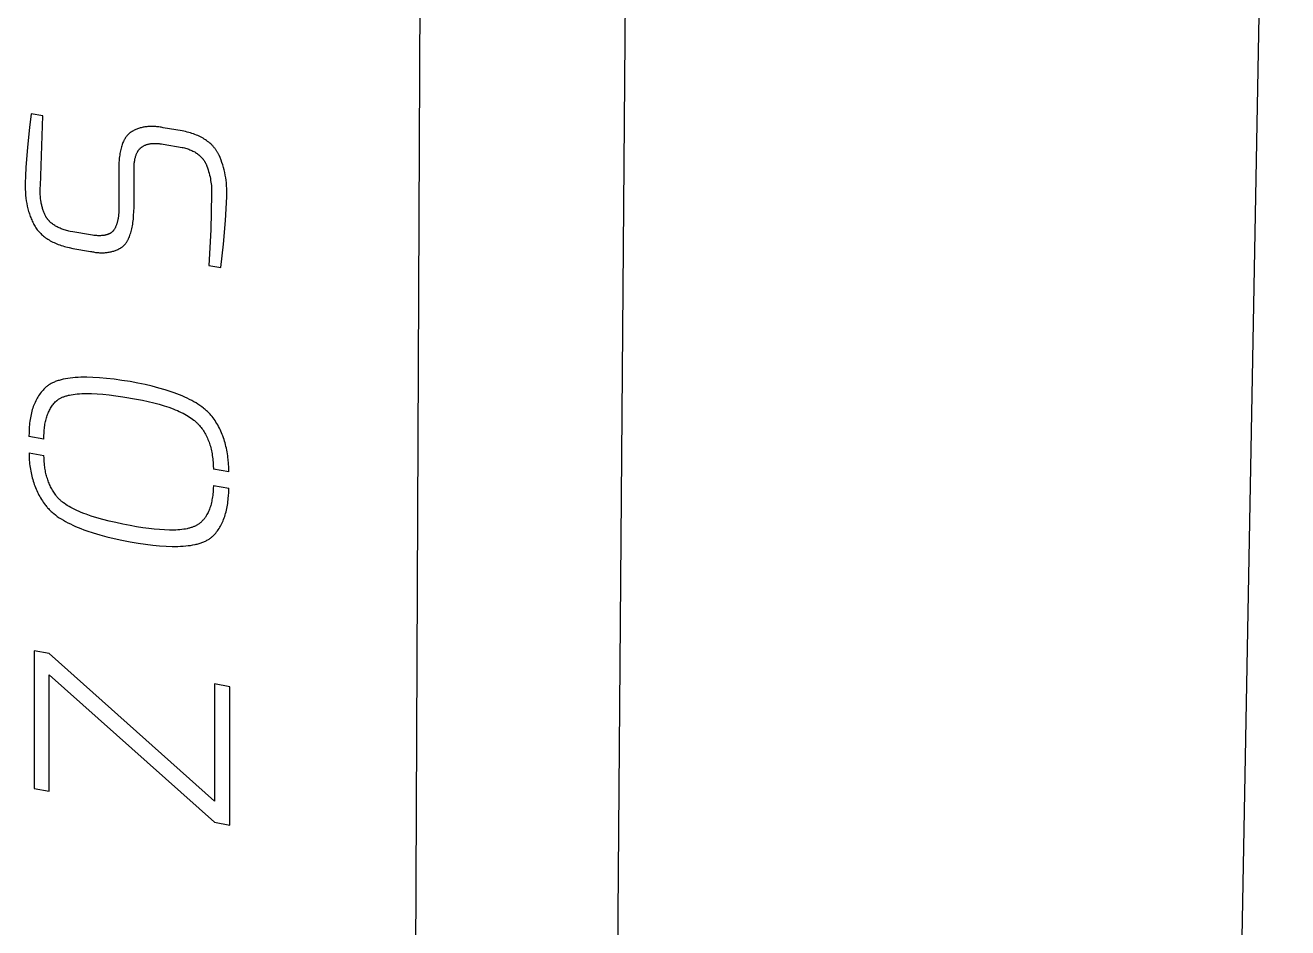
# Model space of a CAD drawing. Header units: millimetres. Extents: x 974 to 5700, y -47 to 3256.
# Drawn here: x 2506.2 to 2822.3, y 695.8 to 921.9 of the extents above; entities that cross this region are included whole.
import ezdxf

# ---------------------------------------------------------------- set-up
doc = ezdxf.new("R2010")
doc.units = ezdxf.units.MM
doc.header["$MEASUREMENT"] = 0
doc.layers.add('Domyslna', color=7, linetype='Continuous', true_color=0x000000)
doc.layers.add('Utwórz2D linie widoczne', color=7, linetype='Continuous', true_color=0x000000)

msp = doc.modelspace()

# ---------------------------------------------------------------- linework, layer by layer
at = {"layer": 'Domyslna'}
for p, q in [((2652.76, 462.85), (2658.97, 1238.31)), ((2606.34, 1234.64), (2602.79, 456.56))]:
    msp.add_line(p, q, dxfattribs=at)
at = {"layer": 'Utwórz2D linie widoczne'}
for p, q in [((2822.26, 1312.18), (2808.82, 590.01)), ((2507.63, 899.71), (2507.23, 896.3)), ((2510.56, 899.23), (2507.63, 899.71)), ((2509.97, 881.71), (2510.56, 899.23)), ((2507.23, 896.3), (2506.75, 891.37)), ((2531.91, 894.53), (2531.83, 894.45)), ((2532, 894.62), (2531.91, 894.53)), ((2532.09, 894.7), (2532, 894.62)), ((2532.17, 894.78), (2532.09, 894.7)), ((2532.26, 894.86), (2532.17, 894.78)), ((2532.35, 894.93), (2532.26, 894.86)), ((2532.45, 895.01), (2532.35, 894.93)), ((2532.54, 895.08), (2532.45, 895.01)), ((2532.64, 895.14), (2532.54, 895.08)), ((2532.74, 895.21), (2532.64, 895.14)), ((2532.83, 895.27), (2532.74, 895.21)), ((2532.93, 895.33), (2532.83, 895.27)), ((2533.04, 895.39), (2532.93, 895.33)), ((2533.24, 895.49), (2533.04, 895.39)), ((2533.45, 895.6), (2533.24, 895.49)), ((2533.66, 895.69), (2533.45, 895.6)), ((2533.88, 895.79), (2533.66, 895.69)), ((2534.09, 895.87), (2533.88, 895.79)), ((2534.31, 895.96), (2534.09, 895.87)), ((2534.53, 896.03), (2534.31, 895.96)), ((2534.75, 896.1), (2534.53, 896.03)), ((2534.97, 896.17), (2534.75, 896.1)), ((2535.2, 896.23), (2534.97, 896.17)), ((2535.43, 896.29), (2535.2, 896.23)), ((2535.66, 896.34), (2535.43, 896.29)), ((2535.89, 896.38), (2535.66, 896.34)), ((2536.13, 896.42), (2535.89, 896.38)), ((2536.36, 896.45), (2536.13, 896.42)), ((2536.6, 896.48), (2536.36, 896.45)), ((2536.85, 896.51), (2536.6, 896.48)), ((2537.09, 896.53), (2536.85, 896.51)), ((2537.34, 896.54), (2537.09, 896.53)), ((2537.58, 896.55), (2537.34, 896.54)), ((2537.83, 896.55), (2537.58, 896.55)), ((2538.09, 896.55), (2537.83, 896.55)), ((2538.34, 896.54), (2538.09, 896.55)), ((2538.6, 896.53), (2538.34, 896.54)), ((2538.86, 896.51), (2538.6, 896.53)), ((2539.12, 896.49), (2538.86, 896.51)), ((2539.38, 896.46), (2539.12, 896.49)), ((2539.65, 896.42), (2539.38, 896.46)), ((2539.91, 896.38), (2539.65, 896.42)), ((2540.18, 896.34), (2539.91, 896.38)), ((2540.73, 896.23), (2540.18, 896.34)), ((2545.42, 895.45), (2540.73, 896.23)), ((2545.86, 895.36), (2545.42, 895.45)), ((2546.29, 895.26), (2545.86, 895.36)), ((2546.71, 895.16), (2546.29, 895.26)), ((2547.12, 895.05), (2546.71, 895.16)), ((2547.52, 894.93), (2547.12, 895.05)), ((2547.91, 894.81), (2547.52, 894.93)), ((2548.29, 894.68), (2547.91, 894.81)), ((2548.66, 894.54), (2548.29, 894.68)), ((2549.02, 894.4), (2548.66, 894.54)), ((2506.75, 891.37), (2506.35, 886.28)), ((2530.23, 891.41), (2530.15, 891.09)), ((2530.33, 891.71), (2530.23, 891.41)), ((2530.43, 892), (2530.33, 891.71)), ((2530.53, 892.28), (2530.43, 892)), ((2530.64, 892.56), (2530.53, 892.28)), ((2530.76, 892.82), (2530.64, 892.56)), ((2530.82, 892.94), (2530.76, 892.82)), ((2530.88, 893.07), (2530.82, 892.94)), ((2530.94, 893.19), (2530.88, 893.07)), ((2531.01, 893.31), (2530.94, 893.19)), ((2531.08, 893.43), (2531.01, 893.31)), ((2531.15, 893.54), (2531.08, 893.43)), ((2531.22, 893.65), (2531.15, 893.54)), ((2531.29, 893.76), (2531.22, 893.65)), ((2531.36, 893.86), (2531.29, 893.76)), ((2531.43, 893.97), (2531.36, 893.86)), ((2531.51, 894.07), (2531.43, 893.97)), ((2531.59, 894.17), (2531.51, 894.07)), ((2531.67, 894.26), (2531.59, 894.17)), ((2531.75, 894.36), (2531.67, 894.26)), ((2531.83, 894.45), (2531.75, 894.36)), ((2535.29, 891.36), (2535.35, 891.4)), ((2535.35, 891.4), (2535.47, 891.48)), ((2535.47, 891.48), (2535.59, 891.56)), ((2535.59, 891.56), (2535.72, 891.64)), ((2535.72, 891.64), (2535.85, 891.71)), ((2535.85, 891.71), (2535.98, 891.77)), ((2535.98, 891.77), (2536.12, 891.84)), ((2536.12, 891.84), (2536.26, 891.89)), ((2536.26, 891.89), (2536.4, 891.95)), ((2536.4, 891.95), (2536.55, 892)), ((2536.55, 892), (2536.7, 892.05)), ((2536.7, 892.05), (2536.85, 892.09)), ((2536.85, 892.09), (2537, 892.13)), ((2537, 892.13), (2537.16, 892.16)), ((2537.16, 892.16), (2537.32, 892.2)), ((2537.32, 892.2), (2537.48, 892.22)), ((2537.48, 892.22), (2537.65, 892.25)), ((2537.65, 892.25), (2537.82, 892.27)), ((2537.82, 892.27), (2537.99, 892.28)), ((2537.99, 892.28), (2538.17, 892.3)), ((2538.17, 892.3), (2538.35, 892.3)), ((2538.35, 892.3), (2538.53, 892.31)), ((2538.53, 892.31), (2538.71, 892.31)), ((2538.71, 892.31), (2538.9, 892.31)), ((2538.9, 892.31), (2539.09, 892.3)), ((2539.09, 892.3), (2539.29, 892.29)), ((2539.29, 892.29), (2539.48, 892.27)), ((2539.48, 892.27), (2539.68, 892.25)), ((2539.68, 892.25), (2539.89, 892.23)), ((2539.89, 892.23), (2540.3, 892.17)), ((2540.3, 892.17), (2540.73, 892.1)), ((2540.73, 892.1), (2545.42, 891.32)), ((2549.37, 894.25), (2549.02, 894.4)), ((2549.72, 894.09), (2549.37, 894.25)), ((2550.05, 893.93), (2549.72, 894.09)), ((2550.37, 893.76), (2550.05, 893.93)), ((2550.68, 893.59), (2550.37, 893.76)), ((2550.99, 893.41), (2550.68, 893.59)), ((2551.28, 893.22), (2550.99, 893.41)), ((2551.57, 893.02), (2551.28, 893.22)), ((2551.84, 892.82), (2551.57, 893.02)), ((2552.11, 892.61), (2551.84, 892.82)), ((2552.36, 892.4), (2552.11, 892.61)), ((2552.61, 892.18), (2552.36, 892.4)), ((2552.85, 891.95), (2552.61, 892.18)), ((2552.96, 891.84), (2552.85, 891.95)), ((2553.07, 891.72), (2552.96, 891.84)), ((2553.18, 891.6), (2553.07, 891.72)), ((2553.29, 891.48), (2553.18, 891.6)), ((2553.4, 891.36), (2553.29, 891.48)), ((2529.68, 888.21), (2529.62, 887.39)), ((2529.71, 888.61), (2529.68, 888.21)), ((2529.76, 888.99), (2529.71, 888.61)), ((2529.81, 889.37), (2529.76, 888.99)), ((2529.86, 889.74), (2529.81, 889.37)), ((2529.92, 890.09), (2529.86, 889.74)), ((2529.99, 890.43), (2529.92, 890.09)), ((2530.07, 890.77), (2529.99, 890.43)), ((2530.15, 891.09), (2530.07, 890.77)), ((2533.57, 888.01), (2533.6, 888.22)), ((2533.6, 888.22), (2533.64, 888.42)), ((2533.64, 888.42), (2533.69, 888.62)), ((2533.69, 888.62), (2533.74, 888.81)), ((2533.74, 888.81), (2533.79, 888.99)), ((2533.79, 888.99), (2533.84, 889.17)), ((2533.84, 889.17), (2533.9, 889.35)), ((2533.9, 889.35), (2533.96, 889.52)), ((2533.96, 889.52), (2534.03, 889.68)), ((2534.03, 889.68), (2534.1, 889.84)), ((2534.1, 889.84), (2534.17, 890)), ((2534.17, 890), (2534.21, 890.07)), ((2534.21, 890.07), (2534.25, 890.14)), ((2534.25, 890.14), (2534.29, 890.21)), ((2534.29, 890.21), (2534.33, 890.28)), ((2534.33, 890.28), (2534.37, 890.35)), ((2534.37, 890.35), (2534.42, 890.42)), ((2534.42, 890.42), (2534.46, 890.49)), ((2534.46, 890.49), (2534.51, 890.55)), ((2534.51, 890.55), (2534.55, 890.62)), ((2534.55, 890.62), (2534.6, 890.68)), ((2534.6, 890.68), (2534.65, 890.74)), ((2534.65, 890.74), (2534.69, 890.8)), ((2534.69, 890.8), (2534.74, 890.86)), ((2534.74, 890.86), (2534.79, 890.91)), ((2534.79, 890.91), (2534.84, 890.97)), ((2534.84, 890.97), (2534.9, 891.02)), ((2534.9, 891.02), (2534.95, 891.07)), ((2534.95, 891.07), (2535, 891.12)), ((2535, 891.12), (2535.06, 891.17)), ((2535.06, 891.17), (2535.11, 891.22)), ((2535.11, 891.22), (2535.17, 891.27)), ((2535.17, 891.27), (2535.23, 891.31)), ((2535.23, 891.31), (2535.29, 891.36)), ((2545.42, 891.32), (2545.72, 891.25)), ((2545.72, 891.25), (2546.02, 891.17)), ((2546.02, 891.17), (2546.3, 891.1)), ((2546.3, 891.1), (2546.59, 891.01)), ((2546.59, 891.01), (2546.86, 890.92)), ((2546.86, 890.92), (2547.13, 890.83)), ((2547.13, 890.83), (2547.39, 890.73)), ((2547.39, 890.73), (2547.64, 890.62)), ((2547.64, 890.62), (2547.89, 890.51)), ((2547.89, 890.51), (2548.13, 890.4)), ((2548.13, 890.4), (2548.36, 890.28)), ((2548.36, 890.28), (2548.59, 890.16)), ((2548.59, 890.16), (2548.81, 890.03)), ((2548.81, 890.03), (2549.02, 889.89)), ((2549.02, 889.89), (2549.22, 889.75)), ((2549.22, 889.75), (2549.42, 889.61)), ((2549.42, 889.61), (2549.61, 889.46)), ((2549.61, 889.46), (2549.8, 889.31)), ((2549.8, 889.31), (2549.89, 889.23)), ((2549.89, 889.23), (2549.97, 889.15)), ((2549.97, 889.15), (2550.06, 889.06)), ((2550.06, 889.06), (2550.14, 888.98)), ((2550.14, 888.98), (2550.23, 888.9)), ((2550.23, 888.9), (2550.31, 888.81)), ((2550.31, 888.81), (2550.39, 888.73)), ((2550.39, 888.73), (2550.46, 888.64)), ((2550.46, 888.64), (2550.54, 888.55)), ((2550.54, 888.55), (2550.61, 888.46)), ((2550.61, 888.46), (2550.68, 888.37)), ((2550.68, 888.37), (2550.75, 888.28)), ((2550.75, 888.28), (2550.82, 888.18)), ((2553.5, 891.23), (2553.4, 891.36)), ((2553.6, 891.11), (2553.5, 891.23)), ((2553.7, 890.98), (2553.6, 891.11)), ((2553.79, 890.85), (2553.7, 890.98)), ((2553.89, 890.72), (2553.79, 890.85)), ((2553.98, 890.59), (2553.89, 890.72)), ((2554.07, 890.46), (2553.98, 890.59)), ((2554.15, 890.32), (2554.07, 890.46)), ((2554.23, 890.18), (2554.15, 890.32)), ((2554.32, 890.05), (2554.23, 890.18)), ((2554.39, 889.91), (2554.32, 890.05)), ((2554.47, 889.76), (2554.39, 889.91)), ((2554.54, 889.62), (2554.47, 889.76)), ((2554.62, 889.48), (2554.54, 889.62)), ((2554.68, 889.33), (2554.62, 889.48)), ((2554.95, 888.74), (2554.68, 889.33)), ((2555.19, 888.14), (2554.95, 888.74)), ((2506.35, 886.28), (2506.23, 884.17)), ((2529.62, 887.39), (2529.59, 886.52)), ((2529.59, 886.52), (2529.59, 876.78)), ((2533.4, 885.88), (2533.41, 886.39)), ((2533.4, 876.28), (2533.4, 885.88)), ((2533.41, 886.39), (2533.44, 886.88)), ((2533.44, 886.88), (2533.46, 887.12)), ((2533.46, 887.12), (2533.48, 887.35)), ((2533.48, 887.35), (2533.5, 887.57)), ((2533.5, 887.57), (2533.53, 887.79)), ((2533.53, 887.79), (2533.57, 888.01)), ((2550.82, 888.18), (2550.89, 888.09)), ((2550.89, 888.09), (2550.95, 887.99)), ((2550.95, 887.99), (2551.02, 887.89)), ((2551.02, 887.89), (2551.08, 887.79)), ((2551.08, 887.79), (2551.14, 887.69)), ((2551.14, 887.69), (2551.2, 887.59)), ((2551.2, 887.59), (2551.25, 887.49)), ((2551.25, 887.49), (2551.31, 887.39)), ((2551.31, 887.39), (2551.36, 887.28)), ((2551.36, 887.28), (2551.41, 887.17)), ((2551.41, 887.17), (2551.46, 887.07)), ((2551.46, 887.07), (2551.51, 886.96)), ((2551.51, 886.96), (2551.55, 886.85)), ((2551.55, 886.85), (2551.64, 886.62)), ((2551.64, 886.62), (2551.8, 886.17)), ((2551.8, 886.17), (2551.95, 885.72)), ((2551.95, 885.72), (2552.09, 885.27)), ((2552.09, 885.27), (2552.21, 884.83)), ((2555.41, 887.53), (2555.19, 888.14)), ((2555.62, 886.91), (2555.41, 887.53)), ((2555.81, 886.29), (2555.62, 886.91)), ((2555.97, 885.66), (2555.81, 886.29)), ((2556.12, 885.02), (2555.97, 885.66)), ((2506.18, 882.35), (2506.17, 881.57)), ((2506.23, 884.17), (2506.18, 882.35)), ((2552.21, 884.83), (2552.33, 884.38)), ((2552.33, 884.38), (2552.43, 883.94)), ((2552.43, 883.94), (2552.52, 883.5)), ((2552.52, 883.5), (2552.59, 883.05)), ((2552.59, 883.05), (2552.66, 882.62)), ((2552.66, 882.62), (2552.71, 882.18)), ((2552.71, 882.18), (2552.76, 881.74)), ((2556.26, 884.37), (2556.12, 885.02)), ((2556.37, 883.72), (2556.26, 884.37)), ((2556.46, 883.06), (2556.37, 883.72)), ((2556.54, 882.39), (2556.46, 883.06)), ((2556.59, 881.72), (2556.54, 882.39)), ((2506.17, 881.57), (2506.18, 880.82)), ((2506.18, 880.82), (2506.21, 880.07)), ((2506.21, 880.07), (2506.27, 879.34)), ((2506.27, 879.34), (2506.34, 878.62)), ((2509.92, 880.6), (2509.94, 881.15)), ((2509.92, 880.06), (2509.92, 880.6)), ((2509.94, 879.54), (2509.92, 880.06)), ((2509.94, 881.15), (2509.97, 881.71)), ((2509.97, 879.02), (2509.94, 879.54)), ((2510.01, 878.52), (2509.97, 879.02)), ((2552.79, 879.59), (2552.62, 870.64)), ((2552.76, 881.74), (2552.79, 881.31)), ((2552.79, 881.31), (2552.81, 880.87)), ((2552.81, 880.01), (2552.79, 879.59)), ((2552.81, 880.87), (2552.82, 880.44)), ((2552.82, 880.44), (2552.81, 880.01)), ((2556.33, 873.01), (2556.63, 878.94)), ((2556.63, 881.03), (2556.59, 881.72)), ((2556.65, 880.34), (2556.63, 881.03)), ((2556.63, 878.94), (2556.65, 879.65)), ((2556.65, 879.65), (2556.65, 880.34)), ((2506.34, 878.62), (2506.43, 877.92)), ((2506.43, 877.92), (2506.55, 877.24)), ((2506.55, 877.24), (2506.68, 876.57)), ((2506.68, 876.57), (2506.84, 875.91)), ((2506.84, 875.91), (2506.92, 875.59)), ((2506.92, 875.59), (2507.01, 875.27)), ((2510.07, 878.03), (2510.01, 878.52)), ((2510.14, 877.55), (2510.07, 878.03)), ((2510.18, 877.32), (2510.14, 877.55)), ((2510.23, 877.09), (2510.18, 877.32)), ((2510.28, 876.86), (2510.23, 877.09)), ((2510.33, 876.63), (2510.28, 876.86)), ((2510.39, 876.41), (2510.33, 876.63)), ((2510.45, 876.18), (2510.39, 876.41)), ((2510.51, 875.97), (2510.45, 876.18)), ((2510.58, 875.75), (2510.51, 875.97)), ((2510.65, 875.54), (2510.58, 875.75)), ((2529.59, 876.78), (2529.6, 876.29)), ((2529.6, 876.29), (2529.61, 875.81)), ((2529.61, 875.81), (2529.6, 875.35)), ((2533.37, 875.26), (2533.4, 876.28)), ((2507.01, 875.27), (2507.11, 874.95)), ((2507.11, 874.95), (2507.21, 874.64)), ((2507.21, 874.64), (2507.32, 874.33)), ((2507.32, 874.33), (2507.43, 874.03)), ((2507.43, 874.03), (2507.54, 873.73)), ((2507.54, 873.73), (2507.67, 873.43)), ((2507.67, 873.43), (2507.79, 873.14)), ((2507.79, 873.14), (2507.92, 872.85)), ((2507.92, 872.85), (2508.06, 872.56)), ((2508.06, 872.56), (2508.2, 872.28)), ((2510.73, 875.33), (2510.65, 875.54)), ((2510.81, 875.12), (2510.73, 875.33)), ((2510.89, 874.92), (2510.81, 875.12)), ((2510.97, 874.72), (2510.89, 874.92)), ((2511.06, 874.52), (2510.97, 874.72)), ((2511.16, 874.33), (2511.06, 874.52)), ((2511.26, 874.14), (2511.16, 874.33)), ((2511.31, 874.04), (2511.26, 874.14)), ((2511.36, 873.95), (2511.31, 874.04)), ((2511.41, 873.86), (2511.36, 873.95)), ((2511.47, 873.76), (2511.41, 873.86)), ((2511.53, 873.67), (2511.47, 873.76)), ((2511.58, 873.58), (2511.53, 873.67)), ((2511.65, 873.5), (2511.58, 873.58)), ((2511.71, 873.41), (2511.65, 873.5)), ((2511.77, 873.32), (2511.71, 873.41)), ((2511.84, 873.24), (2511.77, 873.32)), ((2511.91, 873.15), (2511.84, 873.24)), ((2511.98, 873.07), (2511.91, 873.15)), ((2512.05, 872.99), (2511.98, 873.07)), ((2512.12, 872.9), (2512.05, 872.99)), ((2512.2, 872.82), (2512.12, 872.9)), ((2512.28, 872.74), (2512.2, 872.82)), ((2512.35, 872.67), (2512.28, 872.74)), ((2512.43, 872.59), (2512.35, 872.67)), ((2512.6, 872.44), (2512.43, 872.59)), ((2512.77, 872.29), (2512.6, 872.44)), ((2529.21, 872.55), (2529.16, 872.37)), ((2529.25, 872.72), (2529.21, 872.55)), ((2529.3, 872.9), (2529.25, 872.72)), ((2529.34, 873.09), (2529.3, 872.9)), ((2529.38, 873.27), (2529.34, 873.09)), ((2529.41, 873.46), (2529.38, 873.27)), ((2529.44, 873.66), (2529.41, 873.46)), ((2529.5, 874.06), (2529.44, 873.66)), ((2529.54, 874.48), (2529.5, 874.06)), ((2529.58, 874.91), (2529.54, 874.48)), ((2529.6, 875.35), (2529.58, 874.91)), ((2533.07, 872.09), (2533.13, 872.5)), ((2533.13, 872.5), (2533.23, 873.37)), ((2533.23, 873.37), (2533.31, 874.29)), ((2533.31, 874.29), (2533.37, 875.26)), ((2555.84, 867.09), (2556.33, 873.01)), ((2508.2, 872.28), (2508.35, 872)), ((2508.35, 872), (2508.5, 871.73)), ((2508.5, 871.73), (2508.66, 871.46)), ((2508.66, 871.46), (2508.83, 871.19)), ((2508.83, 871.19), (2509.01, 870.93)), ((2509.01, 870.93), (2509.19, 870.68)), ((2509.19, 870.68), (2509.39, 870.44)), ((2509.39, 870.44), (2509.59, 870.2)), ((2509.59, 870.2), (2509.81, 869.96)), ((2509.81, 869.96), (2510.03, 869.73)), ((2510.03, 869.73), (2510.26, 869.51)), ((2510.26, 869.51), (2510.5, 869.29)), ((2510.5, 869.29), (2510.75, 869.08)), ((2512.96, 872.15), (2512.77, 872.29)), ((2513.14, 872.01), (2512.96, 872.15)), ((2513.34, 871.87), (2513.14, 872.01)), ((2513.54, 871.74), (2513.34, 871.87)), ((2513.75, 871.61), (2513.54, 871.74)), ((2513.96, 871.49), (2513.75, 871.61)), ((2514.19, 871.37), (2513.96, 871.49)), ((2514.42, 871.25), (2514.19, 871.37)), ((2514.66, 871.14), (2514.42, 871.25)), ((2514.9, 871.04), (2514.66, 871.14)), ((2515.15, 870.93), (2514.9, 871.04)), ((2515.41, 870.83), (2515.15, 870.93)), ((2515.68, 870.74), (2515.41, 870.83)), ((2515.95, 870.65), (2515.68, 870.74)), ((2516.23, 870.56), (2515.95, 870.65)), ((2516.52, 870.48), (2516.23, 870.56)), ((2516.81, 870.4), (2516.52, 870.48)), ((2517.11, 870.33), (2516.81, 870.4)), ((2517.42, 870.26), (2517.11, 870.33)), ((2518.06, 870.13), (2517.42, 870.26)), ((2522.47, 869.38), (2518.06, 870.13)), ((2523.03, 869.3), (2522.47, 869.38)), ((2523.31, 869.26), (2523.03, 869.3)), ((2523.57, 869.24), (2523.31, 869.26)), ((2525.89, 869.27), (2525.69, 869.24)), ((2526.08, 869.3), (2525.89, 869.27)), ((2526.27, 869.34), (2526.08, 869.3)), ((2526.37, 869.37), (2526.27, 869.34)), ((2526.46, 869.39), (2526.37, 869.37)), ((2526.55, 869.41), (2526.46, 869.39)), ((2526.63, 869.44), (2526.55, 869.41)), ((2526.72, 869.47), (2526.63, 869.44)), ((2526.8, 869.49), (2526.72, 869.47)), ((2526.89, 869.52), (2526.8, 869.49)), ((2526.97, 869.56), (2526.89, 869.52)), ((2527.05, 869.59), (2526.97, 869.56)), ((2527.12, 869.62), (2527.05, 869.59)), ((2527.2, 869.66), (2527.12, 869.62)), ((2527.27, 869.69), (2527.2, 869.66)), ((2527.35, 869.73), (2527.27, 869.69)), ((2527.42, 869.77), (2527.35, 869.73)), ((2527.49, 869.81), (2527.42, 869.77)), ((2527.56, 869.85), (2527.49, 869.81)), ((2527.62, 869.9), (2527.56, 869.85)), ((2527.69, 869.94), (2527.62, 869.9)), ((2527.75, 869.99), (2527.69, 869.94)), ((2527.81, 870.04), (2527.75, 869.99)), ((2527.87, 870.09), (2527.81, 870.04)), ((2527.93, 870.14), (2527.87, 870.09)), ((2527.99, 870.19), (2527.93, 870.14)), ((2528.04, 870.24), (2527.99, 870.19)), ((2528.09, 870.3), (2528.04, 870.24)), ((2528.15, 870.35), (2528.09, 870.3)), ((2528.2, 870.41), (2528.15, 870.35)), ((2528.25, 870.47), (2528.2, 870.41)), ((2528.29, 870.53), (2528.25, 870.47)), ((2528.34, 870.59), (2528.29, 870.53)), ((2528.38, 870.65), (2528.34, 870.59)), ((2528.42, 870.72), (2528.38, 870.65)), ((2528.5, 870.85), (2528.42, 870.72)), ((2528.58, 870.99), (2528.5, 870.85)), ((2528.66, 871.12), (2528.58, 870.99)), ((2528.73, 871.27), (2528.66, 871.12)), ((2528.8, 871.41), (2528.73, 871.27)), ((2528.87, 871.57), (2528.8, 871.41)), ((2528.93, 871.72), (2528.87, 871.57)), ((2528.99, 871.88), (2528.93, 871.72)), ((2529.05, 872.04), (2528.99, 871.88)), ((2529.11, 872.2), (2529.05, 872.04)), ((2529.16, 872.37), (2529.11, 872.2)), ((2532.36, 869.23), (2532.47, 869.54)), ((2532.47, 869.54), (2532.57, 869.87)), ((2532.57, 869.87), (2532.67, 870.21)), ((2532.67, 870.21), (2532.76, 870.56)), ((2532.76, 870.56), (2532.84, 870.92)), ((2532.84, 870.92), (2532.92, 871.3)), ((2532.92, 871.3), (2533, 871.69)), ((2533, 871.69), (2533.07, 872.09)), ((2552.62, 870.64), (2552.13, 861.7)), ((2510.75, 869.08), (2511.01, 868.88)), ((2511.01, 868.88), (2511.27, 868.68)), ((2511.27, 868.68), (2511.55, 868.49)), ((2511.55, 868.49), (2511.83, 868.3)), ((2511.83, 868.3), (2512.13, 868.12)), ((2512.13, 868.12), (2512.43, 867.94)), ((2512.43, 867.94), (2512.74, 867.77)), ((2512.74, 867.77), (2513.07, 867.61)), ((2513.07, 867.61), (2513.4, 867.45)), ((2513.4, 867.45), (2513.74, 867.3)), ((2513.74, 867.3), (2514.08, 867.15)), ((2514.08, 867.15), (2514.44, 867.01)), ((2514.44, 867.01), (2514.81, 866.88)), ((2514.81, 866.88), (2515.18, 866.75)), ((2515.18, 866.75), (2515.57, 866.63)), ((2515.57, 866.63), (2515.96, 866.51)), ((2515.96, 866.51), (2516.36, 866.4)), ((2516.36, 866.4), (2516.77, 866.3)), ((2516.77, 866.3), (2517.2, 866.2)), ((2517.2, 866.2), (2518.06, 866.02)), ((2523.83, 869.22), (2523.57, 869.24)), ((2524.09, 869.2), (2523.83, 869.22)), ((2524.34, 869.19), (2524.09, 869.2)), ((2524.58, 869.18), (2524.34, 869.19)), ((2524.81, 869.19), (2524.58, 869.18)), ((2525.04, 869.19), (2524.81, 869.19)), ((2525.26, 869.2), (2525.04, 869.19)), ((2525.48, 869.22), (2525.26, 869.2)), ((2525.69, 869.24), (2525.48, 869.22)), ((2529.99, 866.08), (2530.09, 866.14)), ((2530.09, 866.14), (2530.19, 866.2)), ((2530.19, 866.2), (2530.29, 866.27)), ((2530.29, 866.27), (2530.39, 866.34)), ((2530.39, 866.34), (2530.48, 866.41)), ((2530.48, 866.41), (2530.57, 866.48)), ((2530.57, 866.48), (2530.66, 866.56)), ((2530.66, 866.56), (2530.75, 866.64)), ((2530.75, 866.64), (2530.84, 866.72)), ((2530.84, 866.72), (2530.93, 866.81)), ((2530.93, 866.81), (2531.02, 866.9)), ((2531.02, 866.9), (2531.1, 867)), ((2531.1, 867), (2531.18, 867.09)), ((2531.18, 867.09), (2531.26, 867.19)), ((2531.26, 867.19), (2531.34, 867.3)), ((2531.34, 867.3), (2531.42, 867.4)), ((2531.42, 867.4), (2531.5, 867.51)), ((2531.5, 867.51), (2531.57, 867.63)), ((2531.57, 867.63), (2531.65, 867.74)), ((2531.65, 867.74), (2531.72, 867.86)), ((2531.72, 867.86), (2531.79, 867.98)), ((2531.79, 867.98), (2531.86, 868.11)), ((2531.86, 868.11), (2531.93, 868.24)), ((2531.93, 868.24), (2531.99, 868.37)), ((2531.99, 868.37), (2532.06, 868.51)), ((2532.06, 868.51), (2532.12, 868.64)), ((2532.12, 868.64), (2532.24, 868.93)), ((2532.24, 868.93), (2532.36, 869.23)), ((2555.15, 861.19), (2555.84, 867.09)), ((2518.06, 866.02), (2522.47, 865.27)), ((2522.47, 865.27), (2522.74, 865.21)), ((2522.74, 865.21), (2523, 865.16)), ((2523, 865.16), (2523.27, 865.11)), ((2523.27, 865.11), (2523.53, 865.06)), ((2523.53, 865.06), (2523.78, 865.02)), ((2523.78, 865.02), (2524.04, 864.99)), ((2524.04, 864.99), (2524.29, 864.96)), ((2524.29, 864.96), (2524.55, 864.94)), ((2524.55, 864.94), (2524.8, 864.93)), ((2524.8, 864.93), (2525.04, 864.92)), ((2525.04, 864.92), (2525.29, 864.91)), ((2525.29, 864.91), (2525.53, 864.91)), ((2525.53, 864.91), (2525.78, 864.92)), ((2525.78, 864.92), (2526.02, 864.93)), ((2526.02, 864.93), (2526.25, 864.95)), ((2526.25, 864.95), (2526.49, 864.97)), ((2526.49, 864.97), (2526.72, 865)), ((2526.72, 865), (2526.96, 865.03)), ((2526.96, 865.03), (2527.19, 865.07)), ((2527.19, 865.07), (2527.41, 865.11)), ((2527.41, 865.11), (2527.64, 865.16)), ((2527.64, 865.16), (2527.86, 865.22)), ((2527.86, 865.22), (2528.09, 865.28)), ((2528.09, 865.28), (2528.31, 865.35)), ((2528.31, 865.35), (2528.52, 865.42)), ((2528.52, 865.42), (2528.74, 865.5)), ((2528.74, 865.5), (2528.95, 865.58)), ((2528.95, 865.58), (2529.17, 865.67)), ((2529.17, 865.67), (2529.37, 865.77)), ((2529.37, 865.77), (2529.58, 865.87)), ((2529.58, 865.87), (2529.79, 865.97)), ((2529.79, 865.97), (2529.99, 866.08)), ((2552.13, 861.7), (2555.15, 861.19)), ((2511.56, 831.44), (2511.41, 831.31)), ((2511.73, 831.56), (2511.56, 831.44)), ((2511.9, 831.68), (2511.73, 831.56)), ((2512.07, 831.8), (2511.9, 831.68)), ((2512.25, 831.92), (2512.07, 831.8)), ((2512.44, 832.03), (2512.25, 831.92)), ((2512.63, 832.14), (2512.44, 832.03)), ((2512.83, 832.24), (2512.63, 832.14)), ((2513.03, 832.35), (2512.83, 832.24)), ((2513.24, 832.44), (2513.03, 832.35)), ((2513.46, 832.54), (2513.24, 832.44)), ((2513.68, 832.63), (2513.46, 832.54)), ((2513.91, 832.72), (2513.68, 832.63)), ((2514.14, 832.8), (2513.91, 832.72)), ((2514.38, 832.88), (2514.14, 832.8)), ((2514.63, 832.96), (2514.38, 832.88)), ((2514.88, 833.03), (2514.63, 832.96)), ((2515.14, 833.1), (2514.88, 833.03)), ((2515.4, 833.16), (2515.14, 833.1)), ((2515.67, 833.23), (2515.4, 833.16)), ((2516.23, 833.34), (2515.67, 833.23)), ((2516.81, 833.44), (2516.23, 833.34)), ((2517.42, 833.53), (2516.81, 833.44)), ((2518.05, 833.6), (2517.42, 833.53)), ((2518.7, 833.65), (2518.05, 833.6)), ((2519.38, 833.7), (2518.7, 833.65)), ((2520.08, 833.73), (2519.38, 833.7)), ((2520.8, 833.74), (2520.08, 833.73)), ((2521.55, 833.74), (2520.8, 833.74)), ((2523.12, 833.7), (2521.55, 833.74)), ((2524.78, 833.6), (2523.12, 833.7)), ((2526.54, 833.44), (2524.78, 833.6)), ((2528.4, 833.23), (2526.54, 833.44)), ((2530.35, 832.96), (2528.4, 833.23)), ((2532.4, 832.63), (2530.35, 832.96)), ((2534.34, 832.27), (2532.4, 832.63)), ((2536.19, 831.88), (2534.34, 832.27)), ((2537.95, 831.47), (2536.19, 831.88)), ((2539.63, 831.04), (2537.95, 831.47)), ((2509.14, 828.46), (2508.96, 828.13)), ((2509.33, 828.78), (2509.14, 828.46)), ((2509.52, 829.09), (2509.33, 828.78)), ((2509.72, 829.39), (2509.52, 829.09)), ((2509.93, 829.69), (2509.72, 829.39)), ((2510.15, 829.97), (2509.93, 829.69)), ((2510.38, 830.25), (2510.15, 829.97)), ((2510.62, 830.52), (2510.38, 830.25)), ((2510.86, 830.78), (2510.62, 830.52)), ((2511.11, 831.04), (2510.86, 830.78)), ((2511.26, 831.17), (2511.11, 831.04)), ((2511.41, 831.31), (2511.26, 831.17)), ((2514.38, 828.13), (2514.52, 828.22)), ((2514.52, 828.22), (2514.66, 828.31)), ((2514.66, 828.31), (2514.81, 828.4)), ((2514.81, 828.4), (2514.96, 828.49)), ((2514.96, 828.49), (2515.12, 828.57)), ((2515.12, 828.57), (2515.28, 828.65)), ((2515.28, 828.65), (2515.45, 828.72)), ((2515.45, 828.72), (2515.63, 828.79)), ((2515.63, 828.79), (2515.81, 828.86)), ((2515.81, 828.86), (2516, 828.93)), ((2516, 828.93), (2516.19, 829)), ((2516.19, 829), (2516.38, 829.06)), ((2516.38, 829.06), (2516.59, 829.11)), ((2516.59, 829.11), (2516.8, 829.17)), ((2516.8, 829.17), (2517.01, 829.22)), ((2517.01, 829.22), (2517.23, 829.27)), ((2517.23, 829.27), (2517.68, 829.36)), ((2517.68, 829.36), (2518.16, 829.44)), ((2518.16, 829.44), (2518.66, 829.51)), ((2518.66, 829.51), (2519.18, 829.56)), ((2519.18, 829.56), (2519.73, 829.6)), ((2519.73, 829.6), (2520.3, 829.64)), ((2520.3, 829.64), (2520.89, 829.66)), ((2520.89, 829.66), (2521.5, 829.66)), ((2521.5, 829.66), (2522.13, 829.66)), ((2522.13, 829.66), (2522.79, 829.64)), ((2522.79, 829.64), (2524.17, 829.58)), ((2524.17, 829.58), (2525.63, 829.46)), ((2525.63, 829.46), (2527.19, 829.3)), ((2527.19, 829.3), (2528.84, 829.1)), ((2528.84, 829.1), (2530.58, 828.84)), ((2530.58, 828.84), (2534, 828.26)), ((2534, 828.26), (2535.52, 827.96)), ((2541.22, 830.58), (2539.63, 831.04)), ((2542.72, 830.09), (2541.22, 830.58)), ((2543.44, 829.84), (2542.72, 830.09)), ((2544.14, 829.58), (2543.44, 829.84)), ((2544.81, 829.32), (2544.14, 829.58)), ((2545.47, 829.05), (2544.81, 829.32)), ((2546.1, 828.77), (2545.47, 829.05)), ((2546.71, 828.49), (2546.1, 828.77)), ((2547.29, 828.2), (2546.71, 828.49)), ((2547.86, 827.91), (2547.29, 828.2)), ((2507.83, 825.23), (2507.72, 824.83)), ((2507.94, 825.62), (2507.83, 825.23)), ((2508.06, 826), (2507.94, 825.62)), ((2508.19, 826.38), (2508.06, 826)), ((2508.33, 826.74), (2508.19, 826.38)), ((2508.47, 827.1), (2508.33, 826.74)), ((2508.63, 827.45), (2508.47, 827.1)), ((2508.79, 827.8), (2508.63, 827.45)), ((2508.96, 828.13), (2508.79, 827.8)), ((2512, 824.99), (2512.12, 825.25)), ((2512.12, 825.25), (2512.25, 825.51)), ((2512.25, 825.51), (2512.39, 825.76)), ((2512.39, 825.76), (2512.53, 826.01)), ((2512.53, 826.01), (2512.68, 826.25)), ((2512.68, 826.25), (2512.83, 826.48)), ((2512.83, 826.48), (2512.99, 826.7)), ((2512.99, 826.7), (2513.16, 826.92)), ((2513.16, 826.92), (2513.34, 827.13)), ((2513.34, 827.13), (2513.52, 827.34)), ((2513.52, 827.34), (2513.7, 827.54)), ((2513.7, 827.54), (2513.89, 827.73)), ((2513.89, 827.73), (2513.95, 827.78)), ((2513.95, 827.78), (2514.01, 827.83)), ((2514.01, 827.83), (2514.07, 827.88)), ((2514.07, 827.88), (2514.13, 827.93)), ((2514.13, 827.93), (2514.19, 827.98)), ((2514.19, 827.98), (2514.25, 828.03)), ((2514.25, 828.03), (2514.38, 828.13)), ((2535.52, 827.96), (2536.98, 827.64)), ((2536.98, 827.64), (2538.37, 827.31)), ((2538.37, 827.31), (2539.68, 826.95)), ((2539.68, 826.95), (2540.93, 826.58)), ((2540.93, 826.58), (2542.11, 826.2)), ((2542.11, 826.2), (2543.22, 825.79)), ((2543.22, 825.79), (2543.74, 825.58)), ((2543.74, 825.58), (2544.25, 825.37)), ((2544.25, 825.37), (2544.74, 825.15)), ((2544.74, 825.15), (2545.22, 824.93)), ((2548.4, 827.61), (2547.86, 827.91)), ((2548.92, 827.3), (2548.4, 827.61)), ((2549.42, 826.99), (2548.92, 827.3)), ((2549.9, 826.67), (2549.42, 826.99)), ((2550.36, 826.34), (2549.9, 826.67)), ((2550.79, 826.01), (2550.36, 826.34)), ((2551, 825.84), (2550.79, 826.01)), ((2551.2, 825.68), (2551, 825.84)), ((2551.4, 825.5), (2551.2, 825.68)), ((2551.59, 825.33), (2551.4, 825.5)), ((2551.78, 825.16), (2551.59, 825.33)), ((2551.96, 824.98), (2551.78, 825.16)), ((2507.27, 822.26), (2507.22, 821.8)), ((2507.32, 822.71), (2507.27, 822.26)), ((2507.39, 823.15), (2507.32, 822.71)), ((2507.46, 823.58), (2507.39, 823.15)), ((2507.54, 824), (2507.46, 823.58)), ((2507.63, 824.42), (2507.54, 824)), ((2507.72, 824.83), (2507.63, 824.42)), ((2511.06, 821.61), (2511.11, 821.95)), ((2511.11, 821.95), (2511.17, 822.28)), ((2511.17, 822.28), (2511.24, 822.61)), ((2511.24, 822.61), (2511.31, 822.93)), ((2511.31, 822.93), (2511.39, 823.25)), ((2511.39, 823.25), (2511.48, 823.55)), ((2511.48, 823.55), (2511.57, 823.85)), ((2511.57, 823.85), (2511.67, 824.15)), ((2511.67, 824.15), (2511.77, 824.43)), ((2511.77, 824.43), (2511.88, 824.71)), ((2511.88, 824.71), (2512, 824.99)), ((2545.22, 824.93), (2545.68, 824.7)), ((2545.68, 824.7), (2546.12, 824.47)), ((2546.12, 824.47), (2546.54, 824.24)), ((2546.54, 824.24), (2546.94, 824)), ((2546.94, 824), (2547.33, 823.76)), ((2547.33, 823.76), (2547.7, 823.51)), ((2547.7, 823.51), (2548.05, 823.25)), ((2548.05, 823.25), (2548.38, 823)), ((2548.38, 823), (2548.55, 822.87)), ((2548.55, 822.87), (2548.7, 822.74)), ((2548.7, 822.74), (2548.85, 822.6)), ((2548.85, 822.6), (2549, 822.47)), ((2549, 822.47), (2549.14, 822.34)), ((2549.14, 822.34), (2549.28, 822.2)), ((2549.28, 822.2), (2549.42, 822.06)), ((2549.42, 822.06), (2549.55, 821.93)), ((2549.55, 821.93), (2549.77, 821.68)), ((2552.13, 824.81), (2551.96, 824.98)), ((2552.3, 824.63), (2552.13, 824.81)), ((2552.47, 824.45), (2552.3, 824.63)), ((2552.63, 824.27), (2552.47, 824.45)), ((2552.78, 824.08), (2552.63, 824.27)), ((2552.93, 823.9), (2552.78, 824.08)), ((2553.19, 823.56), (2552.93, 823.9)), ((2553.44, 823.21), (2553.19, 823.56)), ((2553.68, 822.86), (2553.44, 823.21)), ((2553.91, 822.51), (2553.68, 822.86)), ((2554.14, 822.14), (2553.91, 822.51)), ((2554.36, 821.78), (2554.14, 822.14)), ((2507.11, 819.9), (2507.1, 818.89)), ((2510.86, 818.23), (2507.1, 818.89)), ((2507.12, 820.38), (2507.11, 819.9)), ((2507.15, 820.87), (2507.12, 820.38)), ((2507.18, 821.34), (2507.15, 820.87)), ((2507.22, 821.8), (2507.18, 821.34)), ((2510.86, 819.03), (2510.89, 819.8)), ((2510.86, 818.23), (2510.86, 819.03)), ((2510.89, 819.8), (2510.91, 820.17)), ((2510.91, 820.17), (2510.94, 820.54)), ((2510.94, 820.54), (2510.97, 820.91)), ((2510.97, 820.91), (2511.01, 821.26)), ((2511.01, 821.26), (2511.06, 821.61)), ((2549.77, 821.68), (2549.99, 821.42)), ((2549.99, 821.42), (2550.2, 821.16)), ((2550.2, 821.16), (2550.4, 820.89)), ((2550.4, 820.89), (2550.6, 820.61)), ((2550.6, 820.61), (2550.78, 820.33)), ((2550.78, 820.33), (2550.97, 820.04)), ((2550.97, 820.04), (2551.14, 819.75)), ((2551.14, 819.75), (2551.31, 819.45)), ((2551.31, 819.45), (2551.47, 819.14)), ((2551.47, 819.14), (2551.63, 818.83)), ((2551.63, 818.83), (2551.77, 818.5)), ((2554.57, 821.4), (2554.36, 821.78)), ((2554.77, 821.02), (2554.57, 821.4)), ((2554.96, 820.63), (2554.77, 821.02)), ((2555.15, 820.24), (2554.96, 820.63)), ((2555.32, 819.84), (2555.15, 820.24)), ((2555.49, 819.43), (2555.32, 819.84)), ((2555.65, 819.02), (2555.49, 819.43)), ((2555.8, 818.6), (2555.65, 819.02)), ((2551.77, 818.5), (2551.91, 818.18)), ((2551.91, 818.18), (2552.05, 817.84)), ((2552.05, 817.84), (2552.18, 817.5)), ((2552.18, 817.5), (2552.3, 817.16)), ((2552.3, 817.16), (2552.41, 816.8)), ((2552.41, 816.8), (2552.51, 816.44)), ((2552.51, 816.44), (2552.61, 816.08)), ((2552.61, 816.08), (2552.71, 815.7)), ((2552.71, 815.7), (2552.79, 815.32)), ((2555.94, 818.18), (2555.8, 818.6)), ((2556.08, 817.75), (2555.94, 818.18)), ((2556.2, 817.31), (2556.08, 817.75)), ((2556.32, 816.87), (2556.2, 817.31)), ((2556.43, 816.42), (2556.32, 816.87)), ((2556.53, 815.97), (2556.43, 816.42)), ((2556.63, 815.51), (2556.53, 815.97)), ((2556.71, 815.04), (2556.63, 815.51)), ((2507.11, 814.82), (2507.13, 813.87)), ((2507.11, 814.82), (2510.86, 814.16)), ((2507.13, 813.87), (2507.19, 812.94)), ((2507.19, 812.94), (2507.23, 812.48)), ((2507.23, 812.48), (2507.27, 812.02)), ((2510.87, 813.43), (2510.86, 814.16)), ((2510.91, 812.71), (2510.87, 813.43)), ((2510.97, 812), (2510.91, 812.71)), ((2552.79, 815.32), (2552.87, 814.94)), ((2552.87, 814.94), (2552.94, 814.55)), ((2552.94, 814.55), (2553, 814.15)), ((2553, 814.15), (2553.06, 813.74)), ((2553.06, 813.74), (2553.11, 813.33)), ((2553.11, 813.33), (2553.16, 812.91)), ((2553.16, 812.91), (2553.19, 812.49)), ((2553.19, 812.49), (2553.25, 811.62)), ((2556.79, 814.57), (2556.71, 815.04)), ((2556.86, 814.09), (2556.79, 814.57)), ((2556.92, 813.61), (2556.86, 814.09)), ((2556.97, 813.12), (2556.92, 813.61)), ((2557.05, 812.12), (2556.97, 813.12)), ((2507.27, 812.02), (2507.33, 811.57)), ((2507.33, 811.57), (2507.39, 811.13)), ((2507.39, 811.13), (2507.46, 810.68)), ((2507.46, 810.68), (2507.54, 810.25)), ((2507.54, 810.25), (2507.62, 809.81)), ((2507.62, 809.81), (2507.71, 809.39)), ((2507.71, 809.39), (2507.81, 808.96)), ((2511, 811.65), (2510.97, 812)), ((2511.05, 811.31), (2511, 811.65)), ((2511.1, 810.97), (2511.05, 811.31)), ((2511.15, 810.64), (2511.1, 810.97)), ((2511.21, 810.3), (2511.15, 810.64)), ((2511.28, 809.97), (2511.21, 810.3)), ((2511.35, 809.65), (2511.28, 809.97)), ((2511.43, 809.33), (2511.35, 809.65)), ((2511.52, 809.01), (2511.43, 809.33)), ((2553.25, 811.62), (2553.27, 810.73)), ((2557.11, 810.05), (2553.27, 810.73)), ((2557.1, 811.1), (2557.05, 812.12)), ((2557.11, 810.05), (2557.1, 811.1)), ((2507.81, 808.96), (2507.92, 808.54)), ((2507.92, 808.54), (2508.03, 808.13)), ((2508.03, 808.13), (2508.16, 807.72)), ((2508.16, 807.72), (2508.29, 807.31)), ((2508.29, 807.31), (2508.43, 806.91)), ((2508.43, 806.91), (2508.57, 806.51)), ((2508.57, 806.51), (2508.72, 806.12)), ((2508.72, 806.12), (2508.89, 805.73)), ((2511.61, 808.7), (2511.52, 809.01)), ((2511.7, 808.39), (2511.61, 808.7)), ((2511.8, 808.08), (2511.7, 808.39)), ((2511.91, 807.78), (2511.8, 808.08)), ((2512.02, 807.48), (2511.91, 807.78)), ((2512.14, 807.18), (2512.02, 807.48)), ((2512.26, 806.89), (2512.14, 807.18)), ((2512.39, 806.6), (2512.26, 806.89)), ((2512.53, 806.32), (2512.39, 806.6)), ((2512.67, 806.03), (2512.53, 806.32)), ((2512.82, 805.76), (2512.67, 806.03)), ((2553.27, 806.63), (2553.24, 805.77)), ((2553.27, 806.63), (2557.12, 805.95)), ((2508.89, 805.73), (2509.05, 805.35)), ((2509.05, 805.35), (2509.23, 804.97)), ((2509.23, 804.97), (2509.41, 804.6)), ((2509.41, 804.6), (2509.61, 804.23)), ((2509.61, 804.23), (2509.81, 803.86)), ((2509.81, 803.86), (2510.01, 803.5)), ((2510.01, 803.5), (2510.23, 803.15)), ((2510.23, 803.15), (2510.45, 802.79)), ((2512.97, 805.48), (2512.82, 805.76)), ((2513.13, 805.21), (2512.97, 805.48)), ((2513.29, 804.95), (2513.13, 805.21)), ((2513.46, 804.68), (2513.29, 804.95)), ((2513.64, 804.42), (2513.46, 804.68)), ((2513.82, 804.17), (2513.64, 804.42)), ((2513.93, 804.02), (2513.82, 804.17)), ((2514.05, 803.87), (2513.93, 804.02)), ((2514.17, 803.72), (2514.05, 803.87)), ((2514.3, 803.57), (2514.17, 803.72)), ((2514.43, 803.43), (2514.3, 803.57)), ((2514.57, 803.28), (2514.43, 803.43)), ((2514.72, 803.14), (2514.57, 803.28)), ((2514.87, 803), (2514.72, 803.14)), ((2515.03, 802.86), (2514.87, 803)), ((2552.92, 803.02), (2552.85, 802.67)), ((2552.99, 803.39), (2552.92, 803.02)), ((2553.04, 803.76), (2552.99, 803.39)), ((2553.1, 804.15), (2553.04, 803.76)), ((2553.14, 804.54), (2553.1, 804.15)), ((2553.18, 804.94), (2553.14, 804.54)), ((2553.24, 805.77), (2553.18, 804.94)), ((2556.92, 802.59), (2556.97, 803.04)), ((2556.97, 803.04), (2557.01, 803.51)), ((2557.01, 803.51), (2557.05, 803.98)), ((2557.05, 803.98), (2557.1, 804.95)), ((2557.1, 804.95), (2557.12, 805.95)), ((2510.45, 802.79), (2510.68, 802.45)), ((2510.68, 802.45), (2510.92, 802.11)), ((2510.92, 802.11), (2511.16, 801.77)), ((2511.16, 801.77), (2511.31, 801.58)), ((2511.31, 801.58), (2511.46, 801.39)), ((2511.46, 801.39), (2511.62, 801.2)), ((2511.62, 801.2), (2511.78, 801.01)), ((2511.78, 801.01), (2511.95, 800.83)), ((2511.95, 800.83), (2512.12, 800.64)), ((2512.12, 800.64), (2512.3, 800.46)), ((2512.3, 800.46), (2512.49, 800.28)), ((2512.49, 800.28), (2512.68, 800.1)), ((2512.68, 800.1), (2512.88, 799.92)), ((2512.88, 799.92), (2513.09, 799.75)), ((2513.09, 799.75), (2513.3, 799.57)), ((2515.19, 802.72), (2515.03, 802.86)), ((2515.36, 802.58), (2515.19, 802.72)), ((2515.53, 802.44), (2515.36, 802.58)), ((2515.71, 802.3), (2515.53, 802.44)), ((2515.9, 802.16), (2515.71, 802.3)), ((2516.29, 801.89), (2515.9, 802.16)), ((2516.7, 801.63), (2516.29, 801.89)), ((2517.13, 801.36), (2516.7, 801.63)), ((2517.58, 801.1), (2517.13, 801.36)), ((2518.06, 800.85), (2517.58, 801.1)), ((2518.56, 800.6), (2518.06, 800.85)), ((2519.09, 800.35), (2518.56, 800.6)), ((2519.63, 800.11), (2519.09, 800.35)), ((2520.2, 799.87), (2519.63, 800.11)), ((2520.8, 799.64), (2520.2, 799.87)), ((2551.93, 799.85), (2551.79, 799.58)), ((2552.06, 800.12), (2551.93, 799.85)), ((2552.18, 800.41), (2552.06, 800.12)), ((2552.29, 800.71), (2552.18, 800.41)), ((2552.4, 801.01), (2552.29, 800.71)), ((2552.51, 801.32), (2552.4, 801.01)), ((2552.6, 801.65), (2552.51, 801.32)), ((2552.69, 801.98), (2552.6, 801.65)), ((2552.78, 802.32), (2552.69, 801.98)), ((2552.85, 802.67), (2552.78, 802.32)), ((2556.34, 799.64), (2556.45, 800.03)), ((2556.45, 800.03), (2556.54, 800.44)), ((2556.54, 800.44), (2556.63, 800.85)), ((2556.63, 800.85), (2556.72, 801.27)), ((2556.72, 801.27), (2556.79, 801.7)), ((2556.79, 801.7), (2556.86, 802.14)), ((2556.86, 802.14), (2556.92, 802.59)), ((2513.3, 799.57), (2513.73, 799.23)), ((2513.73, 799.23), (2514.2, 798.89)), ((2514.2, 798.89), (2514.68, 798.55)), ((2514.68, 798.55), (2515.19, 798.23)), ((2515.19, 798.23), (2515.72, 797.9)), ((2515.72, 797.9), (2516.28, 797.59)), ((2516.28, 797.59), (2516.86, 797.28)), ((2516.86, 797.28), (2517.46, 796.98)), ((2517.46, 796.98), (2518.09, 796.68)), ((2518.09, 796.68), (2518.74, 796.39)), ((2521.41, 799.41), (2520.8, 799.64)), ((2522.71, 798.96), (2521.41, 799.41)), ((2524.1, 798.52), (2522.71, 798.96)), ((2525.58, 798.1), (2524.1, 798.52)), ((2527.15, 797.7), (2525.58, 798.1)), ((2528.81, 797.31), (2527.15, 797.7)), ((2530.57, 796.94), (2528.81, 797.31)), ((2532.41, 796.59), (2530.57, 796.94)), ((2534.03, 796.3), (2532.41, 796.59)), ((2549, 796.6), (2548.85, 796.52)), ((2549.14, 796.68), (2549, 796.6)), ((2549.28, 796.76), (2549.14, 796.68)), ((2549.42, 796.85), (2549.28, 796.76)), ((2549.55, 796.94), (2549.42, 796.85)), ((2549.68, 797.03), (2549.55, 796.94)), ((2549.78, 797.11), (2549.68, 797.03)), ((2549.89, 797.19), (2549.78, 797.11)), ((2549.99, 797.28), (2549.89, 797.19)), ((2550.09, 797.37), (2549.99, 797.28)), ((2550.19, 797.45), (2550.09, 797.37)), ((2550.29, 797.55), (2550.19, 797.45)), ((2550.39, 797.64), (2550.29, 797.55)), ((2550.48, 797.74), (2550.39, 797.64)), ((2550.58, 797.84), (2550.48, 797.74)), ((2550.67, 797.94), (2550.58, 797.84)), ((2550.76, 798.04), (2550.67, 797.94)), ((2550.85, 798.14), (2550.76, 798.04)), ((2550.94, 798.25), (2550.85, 798.14)), ((2551.02, 798.36), (2550.94, 798.25)), ((2551.11, 798.47), (2551.02, 798.36)), ((2551.19, 798.59), (2551.11, 798.47)), ((2551.27, 798.7), (2551.19, 798.59)), ((2551.35, 798.82), (2551.27, 798.7)), ((2551.43, 798.94), (2551.35, 798.82)), ((2551.5, 799.06), (2551.43, 798.94)), ((2551.65, 799.32), (2551.5, 799.06)), ((2551.79, 799.58), (2551.65, 799.32)), ((2555.05, 796.46), (2555.23, 796.78)), ((2555.23, 796.78), (2555.39, 797.1)), ((2555.39, 797.1), (2555.55, 797.44)), ((2555.55, 797.44), (2555.7, 797.79)), ((2555.7, 797.79), (2555.84, 798.14)), ((2555.84, 798.14), (2555.98, 798.5)), ((2555.98, 798.5), (2556.11, 798.87)), ((2556.11, 798.87), (2556.23, 799.25)), ((2556.23, 799.25), (2556.34, 799.64)), ((2518.74, 796.39), (2519.42, 796.1)), ((2519.42, 796.1), (2520.12, 795.82)), ((2520.12, 795.82), (2520.84, 795.55)), ((2520.84, 795.55), (2521.59, 795.28)), ((2521.59, 795.28), (2523.15, 794.76)), ((2523.15, 794.76), (2524.81, 794.26)), ((2524.81, 794.26), (2526.57, 793.79)), ((2526.57, 793.79), (2528.42, 793.34)), ((2535.59, 796.05), (2534.03, 796.3)), ((2537.07, 795.84), (2535.59, 796.05)), ((2538.47, 795.68), (2537.07, 795.84)), ((2539.81, 795.56), (2538.47, 795.68)), ((2541.07, 795.48), (2539.81, 795.56)), ((2542.26, 795.44), (2541.07, 795.48)), ((2542.82, 795.44), (2542.26, 795.44)), ((2543.37, 795.45), (2542.82, 795.44)), ((2543.9, 795.47), (2543.37, 795.45)), ((2544.41, 795.5), (2543.9, 795.47)), ((2544.91, 795.54), (2544.41, 795.5)), ((2545.39, 795.59), (2544.91, 795.54)), ((2545.84, 795.65), (2545.39, 795.59)), ((2546.28, 795.72), (2545.84, 795.65)), ((2546.7, 795.8), (2546.28, 795.72)), ((2546.91, 795.85), (2546.7, 795.8)), ((2547.11, 795.9), (2546.91, 795.85)), ((2547.3, 795.95), (2547.11, 795.9)), ((2547.49, 796), (2547.3, 795.95)), ((2547.68, 796.06), (2547.49, 796)), ((2547.86, 796.12), (2547.68, 796.06)), ((2548.04, 796.18), (2547.86, 796.12)), ((2548.21, 796.24), (2548.04, 796.18)), ((2548.37, 796.31), (2548.21, 796.24)), ((2548.54, 796.38), (2548.37, 796.31)), ((2548.7, 796.45), (2548.54, 796.38)), ((2548.85, 796.52), (2548.7, 796.45)), ((2552.38, 793.33), (2552.54, 793.45)), ((2552.54, 793.45), (2552.7, 793.57)), ((2552.7, 793.57), (2552.86, 793.7)), ((2552.86, 793.7), (2553, 793.83)), ((2553, 793.83), (2553.15, 793.96)), ((2553.15, 793.96), (2553.39, 794.21)), ((2553.39, 794.21), (2553.62, 794.46)), ((2553.62, 794.46), (2553.85, 794.72)), ((2553.85, 794.72), (2554.07, 794.99)), ((2554.07, 794.99), (2554.28, 795.26)), ((2554.28, 795.26), (2554.49, 795.55)), ((2554.49, 795.55), (2554.68, 795.84)), ((2554.68, 795.84), (2554.87, 796.15)), ((2554.87, 796.15), (2555.05, 796.46)), ((2528.42, 793.34), (2530.37, 792.92)), ((2530.37, 792.92), (2532.41, 792.52)), ((2532.41, 792.52), (2534.4, 792.18)), ((2534.4, 792.18), (2536.29, 791.91)), ((2536.29, 791.91), (2538.09, 791.69)), ((2538.09, 791.69), (2539.8, 791.52)), ((2539.8, 791.52), (2541.42, 791.42)), ((2541.42, 791.42), (2542.95, 791.37)), ((2542.95, 791.37), (2543.68, 791.36)), ((2543.68, 791.36), (2544.38, 791.37)), ((2544.38, 791.37), (2545.07, 791.4)), ((2545.07, 791.4), (2545.73, 791.43)), ((2545.73, 791.43), (2546.36, 791.49)), ((2546.36, 791.49), (2546.98, 791.55)), ((2546.98, 791.55), (2547.57, 791.63)), ((2547.57, 791.63), (2548.13, 791.73)), ((2548.13, 791.73), (2548.68, 791.84)), ((2548.68, 791.84), (2548.94, 791.89)), ((2548.94, 791.89), (2549.2, 791.96)), ((2549.2, 791.96), (2549.45, 792.02)), ((2549.45, 792.02), (2549.7, 792.09)), ((2549.7, 792.09), (2549.94, 792.17)), ((2549.94, 792.17), (2550.18, 792.25)), ((2550.18, 792.25), (2550.4, 792.33)), ((2550.4, 792.33), (2550.63, 792.41)), ((2550.63, 792.41), (2550.85, 792.5)), ((2550.85, 792.5), (2551.06, 792.59)), ((2551.06, 792.59), (2551.26, 792.69)), ((2551.26, 792.69), (2551.46, 792.78)), ((2551.46, 792.78), (2551.66, 792.89)), ((2551.66, 792.89), (2551.85, 792.99)), ((2551.85, 792.99), (2552.03, 793.1)), ((2552.03, 793.1), (2552.21, 793.21)), ((2552.21, 793.21), (2552.38, 793.33)), ((2512.14, 764.54), (2508.37, 765.23)), ((2508.37, 765.23), (2508.44, 730.74)), ((2553.56, 727.57), (2512.14, 764.54)), ((2512.14, 759.22), (2553.55, 722.25)), ((2512.19, 730.03), (2512.14, 759.22)), ((2553.59, 756.92), (2553.56, 727.57)), ((2557.4, 756.22), (2553.59, 756.92)), ((2557.35, 721.54), (2557.4, 756.22)), ((2508.44, 730.74), (2512.19, 730.03)), ((2553.55, 722.25), (2557.35, 721.54))]:
    msp.add_line(p, q, dxfattribs=at)

doc.saveas('drawing.dxf')
